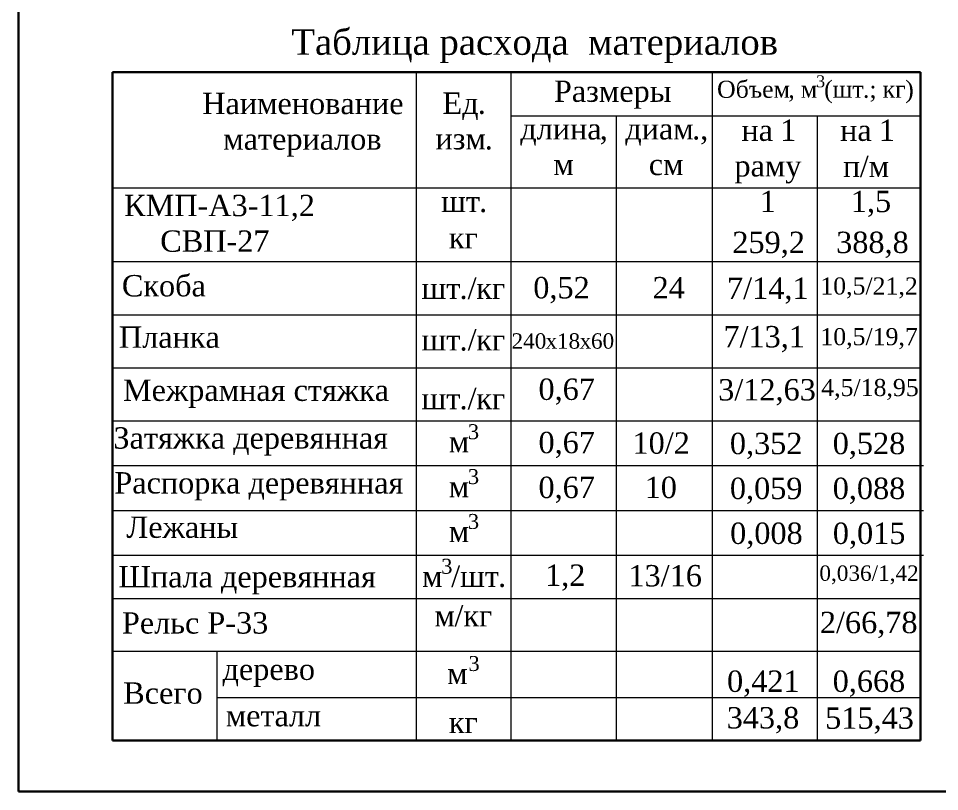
# Model space of a CAD drawing. Header units: millimetres. Extents: x -46762 to 217101, y -107409 to 31524.
# Drawn here: x 191901 to 197293, y -61407 to -56882 of the extents above; entities that cross this region are included whole.
import ezdxf

# ---------------------------------------------------------------- set-up
doc = ezdxf.new("R2010")
doc.units = ezdxf.units.MM
doc.styles.get("Standard").update_dxf_attribs({"font": 'TIMES.TTF'})

msp = doc.modelspace()

# ---------------------------------------------------------------- linework, layer by layer
at = {"color": 7, "lineweight": 30}
for p, q in [((191900.51, -43586.57), (191900.51, -61406.57)), ((191900.51, -61406.57), (217100.51, -61406.57))]:
    msp.add_line(p, q, dxfattribs=at)
at = {"lineweight": 30}
for p, q in [((192450.6, -57196.56), (192450.6, -61107.57)), ((192450.6, -57196.56), (197181.08, -57196.56)), ((197181.08, -57196.56), (197181.08, -61107.57)), ((192450.6, -61107.57), (197181.08, -61107.57))]:
    msp.add_line(p, q, dxfattribs=at)
at = {"lineweight": 20}
for p, q in [((194229.01, -57196.56), (194229.01, -61107.57)), ((194783.06, -57196.56), (194783.06, -61107.57)), ((195961.28, -57196.56), (195961.28, -61107.57)), ((194783.06, -57452.14), (197181.08, -57452.14)), ((195400.4, -57452.14), (195400.4, -61107.57)), ((196576.73, -57452.14), (196576.73, -61107.57)), ((192450.6, -57872.58), (197181.08, -57872.58)), ((192450.6, -58305.18), (197181.08, -58305.18)), ((192450.6, -58615.87), (197181.08, -58615.87)), ((192450.6, -58926.57), (197181.08, -58926.57)), ((192450.6, -59235.91), (197181.08, -59235.91)), ((192450.6, -59498.6), (197199.58, -59498.6)), ((192450.6, -59761.3), (197199.58, -59761.3)), ((192450.6, -60023.99), (197199.58, -60023.99)), ((192450.6, -60277.55), (197181.08, -60277.55)), ((192450.6, -60584.1), (197181.08, -60584.1)), ((193062.2, -60583.36), (193062.2, -61107.57)), ((193062.2, -60856.83), (197181.08, -60856.83))]:
    msp.add_line(p, q, dxfattribs=at)

# ---------------------------------------------------------------- texts
at = {"lineweight": 0}
for s, height, p in [('Таблица расхода  материалов', 150, (193498.41, -57094.82)), ('3', 70, (196570.65, -57284.73)), ('Размеры', 125, (195035.5, -57370.13)), ('Объем', 100, (195990.49, -57346.4)), ('(', 100, (196617.44, -57346.4)), (')', 100, (197091.99, -57346.4)), ('Наименование', 125, (192976.5, -57441.88)), ('Ед', 125, (194383.1, -57440.21)), ('м', 100, (196481.4, -57346.4)), ('шт', 100, (196666.61, -57346.4)), ('.; ', 100, (196844.83, -57346.4)), ('кг', 100, (196959.69, -57346.4)), (', ', 100, (196407.57, -57346.4)), ('.', 125, (194589.75, -57440.21)), ('1', 125, (196360.1, -57598.46)), ('1', 125, (196937.95, -57598.46)), ('длина', 125, (194838.47, -57590.36)), ('диам', 125, (195453.38, -57590.36)), ('на ', 125, (196133.26, -57598.46)), ('на ', 125, (196711.11, -57598.46)), ('материалов', 125, (193099.83, -57650.21)), ('изм', 125, (194342, -57648.54)), (',', 125, (195303.95, -57590.36)), ('.,', 125, (195844.78, -57590.36)), ('.', 125, (194630.48, -57648.54)), ('/', 125, (196826.56, -57809.94)), ('м', 125, (195032.32, -57798.7)), ('см', 125, (195591.22, -57798.7)), ('раму', 125, (196092.52, -57806.79)), ('п', 125, (196727.79, -57809.94)), ('м', 125, (196878.29, -57809.94)), ('КМП-А3-11,2', 125, (192519.09, -58039.05)), ('1', 125, (196240.34, -58015.26)), ('1,5', 125, (196773.88, -58015.26)), ('шт', 125, (194374.85, -58015.26)), ('.', 125, (194597.63, -58015.26)), ('СВП-27', 125, (192730.51, -58247.38)), ('259,2', 125, (196080.23, -58254.97)), ('388,8', 125, (196687.9, -58254.97)), ('кг', 125, (194420.68, -58228.26)), ('./', 125, (194483.13, -58523.24)), ('шт', 125, (194260.35, -58523.24)), ('кг', 125, (194581, -58523.24)), ('./', 125, (194483.13, -58825.24)), ('шт', 125, (194260.35, -58825.24)), ('кг', 125, (194581, -58825.24)), ('0,67', 125, (194945.21, -59114.34)), ('./', 125, (194483.13, -59169)), ('шт', 125, (194260.35, -59169)), ('кг', 125, (194581, -59169)), ('3', 87.5, (194531.62, -59344.11)), ('Затяжка деревянная', 125, (192456.69, -59399.56)), ('0,67', 125, (194945.21, -59426.3)), ('10/2', 125, (195495.59, -59429.46)), ('м', 125, (194420.06, -59421.19)), ('3', 87.5, (194531.62, -59606.81)), ('Распорка деревянная', 125, (192462, -59662.26)), ('0,67', 125, (194945.21, -59689)), ('10', 125, (195566.83, -59689)), ('м', 125, (194420.06, -59683.89)), ('Лежаны', 125, (192532.87, -59921.8)), ('3', 87.5, (194531.62, -59869.5)), ('м', 125, (194420.06, -59946.58)), ('3', 87.5, (194375.52, -60131.67)), ('1,2', 125, (194983.61, -60202.58)), ('Шпала деревянная', 125, (192485.63, -60211.61)), ('м', 125, (194263.96, -60208.76)), ('/', 125, (194434.01, -60208.76)), ('шт', 125, (194485.74, -60208.76)), ('13/16', 125, (195471.93, -60205.74)), ('0,036/1,42', 90, (196589.72, -60173.3)), ('.', 125, (194708.52, -60208.76)), ('/', 125, (194453.21, -60440.04)), ('м', 125, (194336.41, -60440.04)), ('кг', 125, (194504.94, -60440.04)), ('2/66,78', 125, (196592.66, -60479.47)), ('3', 87.5, (194534.87, -60700.73)), ('дерево', 125, (193095.4, -60753.18)), ('м', 125, (194410.96, -60777.81)), ('0,421', 125, (196049.05, -60823.2)), ('0,668', 125, (196667.56, -60823.2)), ('Всего', 125, (192514.13, -60892.42)), ('металл', 125, (193114.37, -61024.63)), ('343,8', 125, (196047.06, -61037.11)), ('515,43', 125, (196623.62, -61039.16)), ('кг', 125, (194420.68, -61064.43))]:
    msp.add_text(s, height=height, dxfattribs=at).set_placement(p)
at = {"color": 7, "lineweight": 0}
for s, height, p in [('Скоба', 125, (192505.93, -58508.67)), ('0,52', 125, (194914.76, -58520.09)), ('24', 125, (195613.1, -58520.09)), ('7/14,1', 125, (196048.95, -58523.24)), ('10,5/21,2', 100, (196595.03, -58497.61)), ('Планка', 125, (192488.72, -58809.52)), ('240', 90, (194787.27, -58814.59)), ('18', 90, (195053.05, -58814.59)), ('60', 90, (195252.39, -58814.59)), ('7/13,1', 125, (196027.95, -58806.81)), ('10,5/19,7', 100, (196595.24, -58794.13)), ('х', 90, (194986.6, -58814.59)), ('х', 90, (195185.94, -58814.59)), ('Межрамная стяжка', 125, (192512.56, -59120.22)), ('3/12,63', 125, (195997.34, -59117.5)), ('4,5/18,95', 100, (196600.54, -59091.87)), ('0,352', 125, (196065.7, -59431.95)), ('0,528', 125, (196667.78, -59431.95)), ('0,059', 125, (196065.83, -59694.65)), ('0,088', 125, (196667.78, -59694.65)), ('0,008', 125, (196067.18, -59957.34)), ('0,015', 125, (196668.55, -59957.34)), ('Рельс Р-33', 125, (192506.46, -60482))]:
    msp.add_text(s, height=height, dxfattribs=at).set_placement(p)

doc.saveas('drawing.dxf')
